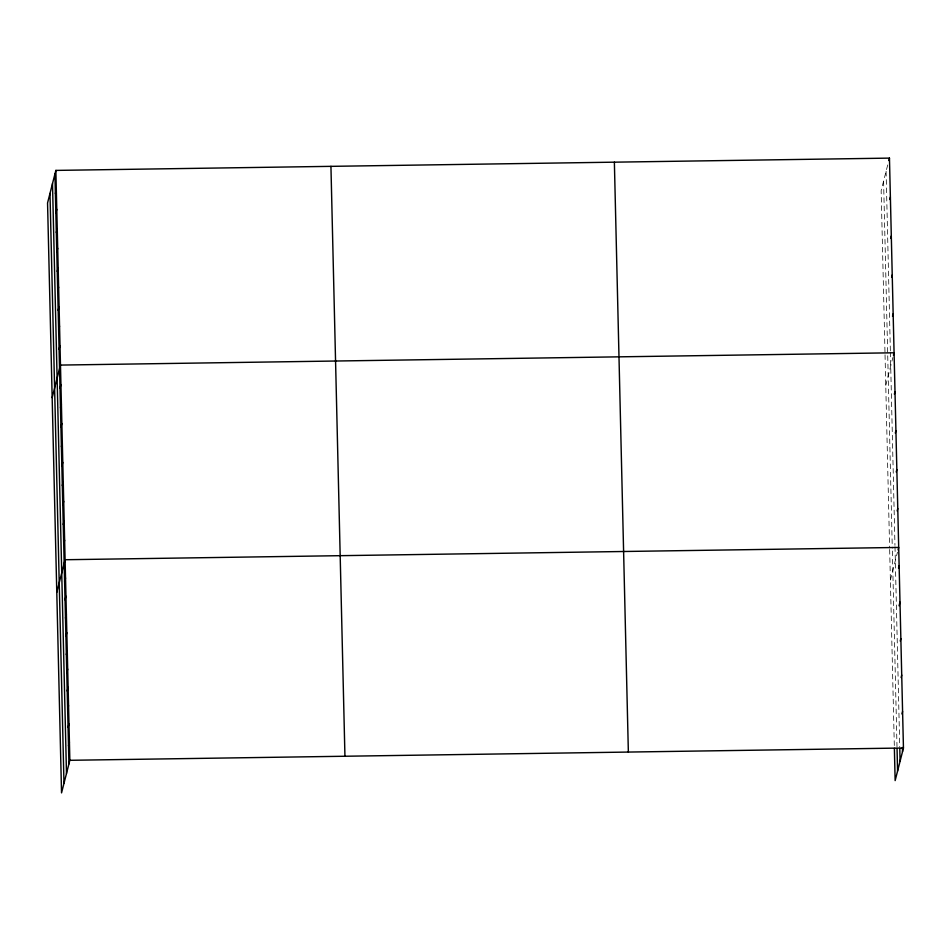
<?xml version="1.0" encoding="UTF-8"?>
<svg xmlns="http://www.w3.org/2000/svg" width="951" height="951" viewBox="0 0 951 951"><rect width="100%" height="100%" fill="white"/><g stroke="black" fill="none" stroke-linecap="round" stroke-linejoin="round"><path stroke-width="0.71" stroke-dasharray="4.75 3.57" d="M887.711 164.951L881.149 190.699L885.012 353.38M885.773 385.357L892.87 357.493M890.386 580.027L897.494 552.162M886.094 171.311L890.35 350.681M890.374 352.072L894.962 545.351M894.998 546.742L899.753 747.189M883.586 181.154L892.288 548.24M892.359 551.009L897.019 747.201M885.036 354.771L889.625 548.049M889.66 549.44L894.344 746.927"/><path stroke-width="1.43" d="M55.859 170.407L47.55 202.991L61.542 792.884L69.851 760.301L55.859 170.407L889.458 158.116L903.45 748.009L895.141 780.593L894.38 748.33M55.384 193.529L56.311 189.879M55.847 212.988L56.775 209.339M56.311 232.46L57.238 228.811M56.775 251.92L57.702 248.27M57.238 271.392L58.166 267.742M57.69 290.851L58.629 287.202M58.154 310.323L59.093 306.674M58.617 329.795L59.544 326.145M59.081 349.255L60.008 345.605M52.174 397.649L60.472 365.077L894.071 352.785L893.453 355.222M60.008 388.186L60.935 384.537M60.472 407.658L61.399 404.009M60.923 427.118L61.863 423.468M61.387 446.59L62.326 442.94M61.851 466.061L62.778 462.4M62.314 485.521L63.242 481.872M62.778 504.993L63.705 501.343M63.242 524.453L64.169 520.803M63.705 543.924L64.632 540.275M56.787 592.318L65.096 559.735L898.695 547.443L898.065 549.88M64.597 581.62L65.524 577.97M65.025 599.855L65.952 596.206M65.464 618.091L66.392 614.441M65.892 636.326L66.82 632.677M66.32 654.55L67.259 650.9M66.76 672.785L67.687 669.135M67.188 691.02L68.115 687.371M67.628 709.256L68.555 705.606M68.056 727.491L68.983 723.842M68.484 745.715L69.423 742.065M888.828 160.553L889.458 158.116M889.756 199.484L890.374 197.047M890.683 238.416L891.301 235.979M891.61 277.347L892.228 274.922M892.525 316.279L893.144 313.854M894.38 394.154L894.998 391.717M895.295 433.085L895.925 430.648M896.222 472.017L896.841 469.58M897.15 510.949L897.768 508.512M898.505 568.116L899.123 565.679M899.064 605.799L899.991 602.149M900.228 641.045L900.859 638.62M901.096 677.516L901.714 675.079M901.964 713.975L902.582 711.55M69.851 760.301L903.45 748.009M902.416 747.45L902.523 751.659M899.789 748.592L900.086 761.216M897.043 748.603L897.578 771.047M614.37 162.169L628.361 752.075M330.936 166.354L344.94 756.247M54.92 174.057L68.924 763.95M52.495 183.602L66.487 773.496M49.987 193.445L63.979 783.339"/></g></svg>
